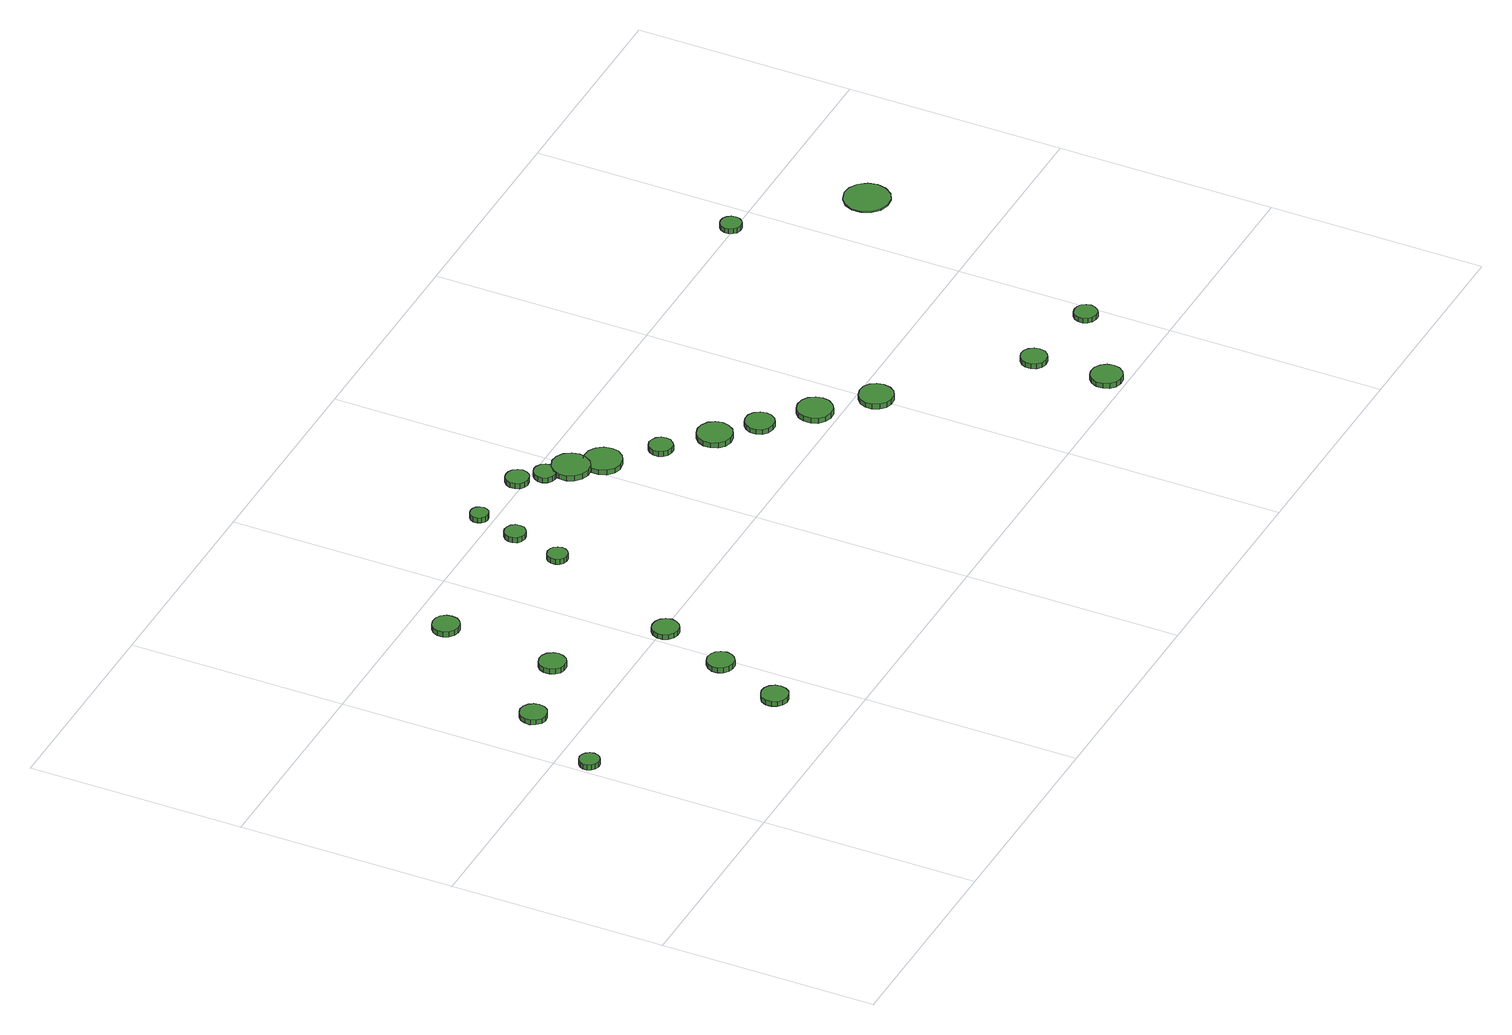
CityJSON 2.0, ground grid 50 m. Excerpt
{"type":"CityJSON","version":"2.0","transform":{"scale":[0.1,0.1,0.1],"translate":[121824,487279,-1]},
"CityObjects":{
"tree1":{"type":"SolitaryVegetationObject","attributes":{"function":"something"},"geometry":[{"type":"MultiSurface","lod":"1","boundaries":[[[0,1,2,3,4,5,6,7,8,9,10,11,12,13,14]],[[15,16,17,18,19,20,21,22,23,24,25,26,27,28,29]],[[0,29,28,1]],[[1,28,27,2]],[[2,27,26,3]],[[3,26,25,4]],[[4,25,24,5]],[[5,24,23,6]],[[6,23,22,7]],[[7,22,21,8]],[[8,21,20,9]],[[9,20,19,10]],[[10,19,18,11]],[[11,18,17,12]],[[12,17,16,13]],[[13,16,15,14]],[[14,15,29,0]]]}]},
"tree2":{"type":"SolitaryVegetationObject","attributes":{"function":"something"},"geometry":[{"type":"MultiSurface","lod":"1","boundaries":[[[30,31,32,33,34,35,36,37,38,39,40,41,42,43,44]],[[45,46,47,48,49,50,51,52,53,54,55,56,57,58,59]],[[30,59,58,31]],[[31,58,57,32]],[[32,57,56,33]],[[33,56,55,34]],[[34,55,54,35]],[[35,54,53,36]],[[36,53,52,37]],[[37,52,51,38]],[[38,51,50,39]],[[39,50,49,40]],[[40,49,48,41]],[[41,48,47,42]],[[42,47,46,43]],[[43,46,45,44]],[[44,45,59,30]]]}]},
"tree3":{"type":"SolitaryVegetationObject","attributes":{"function":"something"},"geometry":[{"type":"MultiSurface","lod":"1","boundaries":[[[60,61,62,63,64,65,66,67,68,69,70,71,72,73,74]],[[75,76,77,78,79,80,81,82,83,84,85,86,87,88,89]],[[60,89,88,61]],[[61,88,87,62]],[[62,87,86,63]],[[63,86,85,64]],[[64,85,84,65]],[[65,84,83,66]],[[66,83,82,67]],[[67,82,81,68]],[[68,81,80,69]],[[69,80,79,70]],[[70,79,78,71]],[[71,78,77,72]],[[72,77,76,73]],[[73,76,75,74]],[[74,75,89,60]]]}]},
"tree4":{"type":"SolitaryVegetationObject","attributes":{"function":"something"},"geometry":[{"type":"MultiSurface","lod":"1","boundaries":[[[90,91,92,93,94,95,96,97,98,99,100,101,102,103,104]],[[105,106,107,108,109,110,111,112,113,114,115,116,117,118,119]],[[90,119,118,91]],[[91,118,117,92]],[[92,117,116,93]],[[93,116,115,94]],[[94,115,114,95]],[[95,114,113,96]],[[96,113,112,97]],[[97,112,111,98]],[[98,111,110,99]],[[99,110,109,100]],[[100,109,108,101]],[[101,108,107,102]],[[102,107,106,103]],[[103,106,105,104]],[[104,105,119,90]]]}]},
"tree5":{"type":"SolitaryVegetationObject","attributes":{"function":"something"},"geometry":[{"type":"MultiSurface","lod":"1","boundaries":[[[120,121,122,123,124,125,126,127,128,129,130,131,132,133,134]],[[135,136,137,138,139,140,141,142,143,144,145,146,147,148,149]],[[120,149,148,121]],[[121,148,147,122]],[[122,147,146,123]],[[123,146,145,124]],[[124,145,144,125]],[[125,144,143,126]],[[126,143,142,127]],[[127,142,141,128]],[[128,141,140,129]],[[129,140,139,130]],[[130,139,138,131]],[[131,138,137,132]],[[132,137,136,133]],[[133,136,135,134]],[[134,135,149,120]]]}]},
"tree6":{"type":"SolitaryVegetationObject","attributes":{"function":"something"},"geometry":[{"type":"MultiSurface","lod":"1","boundaries":[[[150,151,152,153,154,155,156,157,158,159,160,161,162,163,164]],[[165,166,167,168,169,170,171,172,173,174,175,176,177,178,179]],[[150,179,178,151]],[[151,178,177,152]],[[152,177,176,153]],[[153,176,175,154]],[[154,175,174,155]],[[155,174,173,156]],[[156,173,172,157]],[[157,172,171,158]],[[158,171,170,159]],[[159,170,169,160]],[[160,169,168,161]],[[161,168,167,162]],[[162,167,166,163]],[[163,166,165,164]],[[164,165,179,150]]]}]},
"tree7":{"type":"SolitaryVegetationObject","attributes":{"function":"something"},"geometry":[{"type":"MultiSurface","lod":"1","boundaries":[[[180,181,182,183,184,185,186,187,188,189,190,191,192,193,194]],[[195,196,197,198,199,200,201,202,203,204,205,206,207,208,209]],[[180,209,208,181]],[[181,208,207,182]],[[182,207,206,183]],[[183,206,205,184]],[[184,205,204,185]],[[185,204,203,186]],[[186,203,202,187]],[[187,202,201,188]],[[188,201,200,189]],[[189,200,199,190]],[[190,199,198,191]],[[191,198,197,192]],[[192,197,196,193]],[[193,196,195,194]],[[194,195,209,180]]]}]},
"tree8":{"type":"SolitaryVegetationObject","attributes":{"function":"something"},"geometry":[{"type":"MultiSurface","lod":"1","boundaries":[[[210,211,212,213,214,215,216,217,218,219,220,221,222,223,224]],[[225,226,227,228,229,230,231,232,233,234,235,236,237,238,239]],[[210,239,238,211]],[[211,238,237,212]],[[212,237,236,213]],[[213,236,235,214]],[[214,235,234,215]],[[215,234,233,216]],[[216,233,232,217]],[[217,232,231,218]],[[218,231,230,219]],[[219,230,229,220]],[[220,229,228,221]],[[221,228,227,222]],[[222,227,226,223]],[[223,226,225,224]],[[224,225,239,210]]]}]},
"tree9":{"type":"SolitaryVegetationObject","attributes":{"function":"something"},"geometry":[{"type":"MultiSurface","lod":"1","boundaries":[[[240,241,242,243,244,245,246,247,248,249,250,251,252,253,254]],[[255,256,257,258,259,260,261,262,263,264,265,266,267,268,269]],[[240,269,268,241]],[[241,268,267,242]],[[242,267,266,243]],[[243,266,265,244]],[[244,265,264,245]],[[245,264,263,246]],[[246,263,262,247]],[[247,262,261,248]],[[248,261,260,249]],[[249,260,259,250]],[[250,259,258,251]],[[251,258,257,252]],[[252,257,256,253]],[[253,256,255,254]],[[254,255,269,240]]]}]},
"tree10":{"type":"SolitaryVegetationObject","attributes":{"function":"something"},"geometry":[{"type":"MultiSurface","lod":"1","boundaries":[[[270,271,272,273,274,275,276,277,278,279,280,281,282,283,284]],[[285,286,287,288,289,290,291,292,293,294,295,296,297,298,299]],[[270,299,298,271]],[[271,298,297,272]],[[272,297,296,273]],[[273,296,295,274]],[[274,295,294,275]],[[275,294,293,276]],[[276,293,292,277]],[[277,292,291,278]],[[278,291,290,279]],[[279,290,289,280]],[[280,289,288,281]],[[281,288,287,282]],[[282,287,286,283]],[[283,286,285,284]],[[284,285,299,270]]]}]},
"tree11":{"type":"SolitaryVegetationObject","attributes":{"function":"something"},"geometry":[{"type":"MultiSurface","lod":"1","boundaries":[[[300,301,302,303,304,305,306,307,308,309,310,311,312,313,314]],[[315,316,317,318,319,320,321,322,323,324,325,326,327,328,329]],[[300,329,328,301]],[[301,328,327,302]],[[302,327,326,303]],[[303,326,325,304]],[[304,325,324,305]],[[305,324,323,306]],[[306,323,322,307]],[[307,322,321,308]],[[308,321,320,309]],[[309,320,319,310]],[[310,319,318,311]],[[311,318,317,312]],[[312,317,316,313]],[[313,316,315,314]],[[314,315,329,300]]]}]},
"tree12":{"type":"SolitaryVegetationObject","attributes":{"function":"something"},"geometry":[{"type":"MultiSurface","lod":"1","boundaries":[[[330,331,332,333,334,335,336,337,338,339,340,341,342,343,344]],[[345,346,347,348,349,350,351,352,353,354,355,356,357,358,359]],[[330,359,358,331]],[[331,358,357,332]],[[332,357,356,333]],[[333,356,355,334]],[[334,355,354,335]],[[335,354,353,336]],[[336,353,352,337]],[[337,352,351,338]],[[338,351,350,339]],[[339,350,349,340]],[[340,349,348,341]],[[341,348,347,342]],[[342,347,346,343]],[[343,346,345,344]],[[344,345,359,330]]]}]},
"tree13":{"type":"SolitaryVegetationObject","attributes":{"function":"something"},"geometry":[{"type":"MultiSurface","lod":"1","boundaries":[[[360,361,362,363,364,365,366,367,368,369,370,371,372,373,374]],[[375,376,377,378,379,380,381,382,383,384,385,386,387,388,389]],[[360,389,388,361]],[[361,388,387,362]],[[362,387,386,363]],[[363,386,385,364]],[[364,385,384,365]],[[365,384,383,366]],[[366,383,382,367]],[[367,382,381,368]],[[368,381,380,369]],[[369,380,379,370]],[[370,379,378,371]],[[371,378,377,372]],[[372,377,376,373]],[[373,376,375,374]],[[374,375,389,360]]]}]},
"tree14":{"type":"SolitaryVegetationObject","attributes":{"function":"something"},"geometry":[{"type":"MultiSurface","lod":"1","boundaries":[[[390,391,392,393,394,395,396,397,398,399,400,401,402,403,404]],[[405,406,407,408,409,410,411,412,413,414,415,416,417,418,419]],[[390,419,418,391]],[[391,418,417,392]],[[392,417,416,393]],[[393,416,415,394]],[[394,415,414,395]],[[395,414,413,396]],[[396,413,412,397]],[[397,412,411,398]],[[398,411,410,399]],[[399,410,409,400]],[[400,409,408,401]],[[401,408,407,402]],[[402,407,406,403]],[[403,406,405,404]],[[404,405,419,390]]]}]},
"tree15":{"type":"SolitaryVegetationObject","attributes":{"function":"something"},"geometry":[{"type":"MultiSurface","lod":"1","boundaries":[[[420,421,422,423,424,425,426,427,428,429,430,431,432,433,434]],[[435,436,437,438,439,440,441,442,443,444,445,446,447,448,449]],[[420,449,448,421]],[[421,448,447,422]],[[422,447,446,423]],[[423,446,445,424]],[[424,445,444,425]],[[425,444,443,426]],[[426,443,442,427]],[[427,442,441,428]],[[428,441,440,429]],[[429,440,439,430]],[[430,439,438,431]],[[431,438,437,432]],[[432,437,436,433]],[[433,436,435,434]],[[434,435,449,420]]]}]},
"tree16":{"type":"SolitaryVegetationObject","attributes":{"function":"something"},"geometry":[{"type":"MultiSurface","lod":"1","boundaries":[[[450,451,452,453,454,455,456,457,458,459,460,461,462,463,464]],[[465,466,467,468,469,470,471,472,473,474,475,476,477,478,479]],[[450,479,478,451]],[[451,478,477,452]],[[452,477,476,453]],[[453,476,475,454]],[[454,475,474,455]],[[455,474,473,456]],[[456,473,472,457]],[[457,472,471,458]],[[458,471,470,459]],[[459,470,469,460]],[[460,469,468,461]],[[461,468,467,462]],[[462,467,466,463]],[[463,466,465,464]],[[464,465,479,450]]]}]},
"tree17":{"type":"SolitaryVegetationObject","attributes":{"function":"something"},"geometry":[{"type":"MultiSurface","lod":"1","boundaries":[[[480,481,482,483,484,485,486,487,488,489,490,491,492,493,494]],[[495,496,497,498,499,500,501,502,503,504,505,506,507,508,509]],[[480,509,508,481]],[[481,508,507,482]],[[482,507,506,483]],[[483,506,505,484]],[[484,505,504,485]],[[485,504,503,486]],[[486,503,502,487]],[[487,502,501,488]],[[488,501,500,489]],[[489,500,499,490]],[[490,499,498,491]],[[491,498,497,492]],[[492,497,496,493]],[[493,496,495,494]],[[494,495,509,480]]]}]},
"tree18":{"type":"SolitaryVegetationObject","attributes":{"function":"something"},"geometry":[{"type":"MultiSurface","lod":"1","boundaries":[[[510,511,512,513,514,515,516,517,518,519,520,521,522,523,524]],[[525,526,527,528,529,530,531,532,533,534,535,536,537,538,539]],[[510,539,538,511]],[[511,538,537,512]],[[512,537,536,513]],[[513,536,535,514]],[[514,535,534,515]],[[515,534,533,516]],[[516,533,532,517]],[[517,532,531,518]],[[518,531,530,519]],[[519,530,529,520]],[[520,529,528,521]],[[521,528,527,522]],[[522,527,526,523]],[[523,526,525,524]],[[524,525,539,510]]]}]},
"tree19":{"type":"SolitaryVegetationObject","attributes":{"function":"something"},"geometry":[{"type":"MultiSurface","lod":"1","boundaries":[[[540,541,542,543,544,545,546,547,548,549,550,551,552,553,554]],[[555,556,557,558,559,560,561,562,563,564,565,566,567,568,569]],[[540,569,568,541]],[[541,568,567,542]],[[542,567,566,543]],[[543,566,565,544]],[[544,565,564,545]],[[545,564,563,546]],[[546,563,562,547]],[[547,562,561,548]],[[548,561,560,549]],[[549,560,559,550]],[[550,559,558,551]],[[551,558,557,552]],[[552,557,556,553]],[[553,556,555,554]],[[554,555,569,540]]]}]},
"tree20":{"type":"SolitaryVegetationObject","attributes":{"function":"something"},"geometry":[{"type":"MultiSurface","lod":"1","boundaries":[[[570,571,572,573,574,575,576,577,578,579,580,581,582,583,584]],[[585,586,587,588,589,590,591,592,593,594,595,596,597,598,599]],[[570,599,598,571]],[[571,598,597,572]],[[572,597,596,573]],[[573,596,595,574]],[[574,595,594,575]],[[575,594,593,576]],[[576,593,592,577]],[[577,592,591,578]],[[578,591,590,579]],[[579,590,589,580]],[[580,589,588,581]],[[581,588,587,582]],[[582,587,586,583]],[[583,586,585,584]],[[584,585,599,570]]]}]},
"tree21":{"type":"SolitaryVegetationObject","attributes":{"function":"something"},"geometry":[{"type":"MultiSurface","lod":"1","boundaries":[[[600,601,602,603,604,605,606,607,608,609,610,611,612,613,614]],[[615,616,617,618,619,620,621,622,623,624,625,626,627,628,629]],[[600,629,628,601]],[[601,628,627,602]],[[602,627,626,603]],[[603,626,625,604]],[[604,625,624,605]],[[605,624,623,606]],[[606,623,622,607]],[[607,622,621,608]],[[608,621,620,609]],[[609,620,619,610]],[[610,619,618,611]],[[611,618,617,612]],[[612,617,616,613]],[[613,616,615,614]],[[614,615,629,600]]]}]},
"tree22":{"type":"SolitaryVegetationObject","attributes":{"function":"something"},"geometry":[{"type":"MultiSurface","lod":"1","boundaries":[[[630,631,632,633,634,635,636,637,638,639,640,641,642,643,644]],[[645,646,647,648,649,650,651,652,653,654,655,656,657,658,659]],[[630,659,658,631]],[[631,658,657,632]],[[632,657,656,633]],[[633,656,655,634]],[[634,655,654,635]],[[635,654,653,636]],[[636,653,652,637]],[[637,652,651,638]],[[638,651,650,639]],[[639,650,649,640]],[[640,649,648,641]],[[641,648,647,642]],[[642,647,646,643]],[[643,646,645,644]],[[644,645,659,630]]]}]},
"tree23":{"type":"SolitaryVegetationObject","attributes":{"function":"something"},"geometry":[{"type":"MultiSurface","lod":"1","boundaries":[[[660,661,662,663,664,665,666,667,668,669,670,671,672,673,674]],[[675,676,677,678,679,680,681,682,683,684,685,686,687,688,689]],[[660,689,688,661]],[[661,688,687,662]],[[662,687,686,663]],[[663,686,685,664]],[[664,685,684,665]],[[665,684,683,666]],[[666,683,682,667]],[[667,682,681,668]],[[668,681,680,669]],[[669,680,679,670]],[[670,679,678,671]],[[671,678,677,672]],[[672,677,676,673]],[[673,676,675,674]],[[674,675,689,660]]]}]},
"tree24":{"type":"SolitaryVegetationObject","attributes":{"function":"something"},"geometry":[{"type":"MultiSurface","lod":"1","boundaries":[[[690,691,692,693,694,695,696,697,698,699,700,701,702,703,704]],[[705,706,707,708,709,710,711,712,713,714,715,716,717,718,719]],[[690,719,718,691]],[[691,718,717,692]],[[692,717,716,693]],[[693,716,715,694]],[[694,715,714,695]],[[695,714,713,696]],[[696,713,712,697]],[[697,712,711,698]],[[698,711,710,699]],[[699,710,709,700]],[[700,709,708,701]],[[701,708,707,702]],[[702,707,706,703]],[[703,706,705,704]],[[704,705,719,690]]]}]}
},
"vertices":[
[48,426,29],[46,435,29],[40,443,29],[32,448,29],[23,449,29],[13,446,29],[6,439,29],[2,431,29],[2,421,29],[6,412,29],[13,406,29],[23,403,29],[32,404,29],[40,409,29],[46,416,29],[46,416,16],[40,409,16],[32,404,16],[23,403,16],[13,406,16],[6,412,16],[2,421,16],[2,431,16],[6,439,16],[13,446,16],[23,449,16],[32,448,16],[40,443,16],[46,435,16],[48,426,16],
[157,608,30],[154,620,30],[147,630,30],[136,637,30],[123,638,30],[111,634,30],[102,626,30],[96,614,30],[96,601,30],[102,590,30],[111,581,30],[123,577,30],[136,579,30],[147,585,30],[154,595,30],[154,595,18],[147,585,18],[136,579,18],[123,577,18],[111,581,18],[102,590,18],[96,601,18],[96,614,18],[102,626,18],[111,634,18],[123,638,18],[136,637,18],[147,630,18],[154,620,18],[157,608,18],
[443,173,29],[440,185,29],[433,196,29],[422,202,29],[409,203,29],[397,199,29],[387,191,29],[382,179,29],[382,166,29],[387,155,29],[397,146,29],[409,142,29],[422,144,29],[433,150,29],[440,160,29],[440,160,17],[433,150,17],[422,144,17],[409,142,17],[397,146,17],[387,155,17],[382,166,17],[382,179,17],[387,191,17],[397,199,17],[409,203,17],[422,202,17],[433,196,17],[440,185,17],[443,173,17],
[343,652,30],[340,664,30],[333,675,30],[322,681,30],[309,682,30],[297,678,30],[288,670,30],[283,658,30],[283,646,30],[288,634,30],[297,625,30],[309,622,30],[322,623,30],[333,629,30],[340,640,30],[340,640,17],[333,629,17],[322,623,17],[309,622,17],[297,625,17],[288,634,17],[283,646,17],[283,658,17],[288,670,17],[297,678,17],[309,682,17],[322,681,17],[333,675,17],[340,664,17],[343,652,17],
[502,329,31],[499,342,31],[492,352,31],[481,358,31],[468,360,31],[456,356,31],[446,347,31],[441,336,31],[441,323,31],[446,311,31],[456,303,31],[468,299,31],[481,300,31],[492,307,31],[499,317,31],[499,317,18],[492,307,18],[481,300,18],[468,299,18],[456,303,18],[446,311,18],[441,323,18],[441,336,18],[446,347,18],[456,356,18],[468,360,18],[481,358,18],[492,352,18],[499,342,18],[502,329,18],
[366,916,31],[364,928,31],[356,939,31],[345,945,31],[332,946,31],[320,942,31],[310,934,31],[305,922,31],[305,909,31],[310,897,31],[320,889,31],[332,885,31],[345,886,31],[356,893,31],[364,903,31],[364,903,18],[356,893,18],[345,886,18],[332,885,18],[320,889,18],[310,897,18],[305,909,18],[305,922,18],[310,934,18],[320,942,18],[332,946,18],[345,945,18],[356,939,18],[364,928,18],[366,916,18],
[561,488,30],[558,501,30],[550,511,30],[539,517,30],[527,518,30],[515,515,30],[505,506,30],[500,494,30],[500,482,30],[505,470,30],[515,462,30],[527,458,30],[539,459,30],[550,465,30],[558,476,30],[558,476,18],[550,465,18],[539,459,18],[527,458,18],[515,462,18],[505,470,18],[500,482,18],[500,494,18],[505,506,18],[515,515,18],[527,518,18],[539,517,18],[550,511,18],[558,501,18],[561,488,18],
[696,813,30],[694,823,30],[688,831,30],[680,835,30],[670,836,30],[661,833,30],[654,827,30],[650,818,30],[650,808,30],[654,799,30],[661,793,30],[670,790,30],[680,791,30],[688,796,30],[694,804,30],[694,804,17],[688,796,17],[680,791,17],[670,790,17],[661,793,17],[654,799,17],[650,808,17],[650,818,17],[654,827,17],[661,833,17],[670,836,17],[680,835,17],[688,831,17],[694,823,17],[696,813,17],
[730,930,30],[728,940,30],[722,948,30],[713,953,30],[703,954,30],[694,951,30],[686,944,30],[682,935,30],[682,925,30],[686,915,30],[694,909,30],[703,906,30],[713,907,30],[722,912,30],[728,920,30],[728,920,17],[722,912,17],[713,907,17],[703,906,17],[694,909,17],[686,915,17],[682,925,17],[682,935,17],[686,944,17],[694,951,17],[703,954,17],[713,953,17],[722,948,17],[728,940,17],[730,930,17],
[753,1027,32],[751,1036,32],[746,1043,32],[739,1047,32],[730,1048,32],[722,1045,32],[716,1040,32],[712,1032,32],[712,1023,32],[716,1015,32],[722,1009,32],[730,1007,32],[739,1008,32],[746,1012,32],[751,1019,32],[751,1019,19],[746,1012,19],[739,1008,19],[730,1007,19],[722,1009,19],[716,1015,19],[712,1023,19],[712,1032,19],[716,1040,19],[722,1045,19],[730,1048,19],[739,1047,19],[746,1043,19],[751,1036,19],[753,1027,19],
[914,1012,31],[911,1023,31],[905,1032,31],[895,1037,31],[884,1038,31],[874,1035,31],[865,1028,31],[861,1017,31],[861,1006,31],[865,996,31],[874,989,31],[884,986,31],[895,987,31],[905,992,31],[911,1001,31],[911,1001,18],[905,992,18],[895,987,18],[884,986,18],[874,989,18],[865,996,18],[861,1006,18],[861,1017,18],[865,1028,18],[874,1035,18],[884,1038,18],[895,1037,18],[905,1032,18],[911,1023,18],[914,1012,18],
[962,969,27],[960,980,27],[954,988,27],[944,994,27],[934,995,27],[924,992,27],[916,984,27],[911,975,27],[911,964,27],[916,954,27],[924,947,27],[934,944,27],[944,945,27],[954,950,27],[960,959,27],[960,959,14],[954,950,14],[944,945,14],[934,944,14],[924,947,14],[916,954,14],[911,964,14],[911,975,14],[916,984,14],[924,992,14],[934,995,14],[944,994,14],[954,988,14],[960,980,14],[962,969,14],
[1022,929,29],[1018,946,29],[1008,961,29],[992,970,29],[975,972,29],[958,966,29],[944,954,29],[937,938,29],[937,920,29],[944,904,29],[958,892,29],[975,886,29],[992,888,29],[1008,897,29],[1018,912,29],[1018,912,16],[1008,897,16],[992,888,16],[975,886,16],[958,892,16],[944,904,16],[937,920,16],[937,938,16],[944,954,16],[958,966,16],[975,972,16],[992,970,16],[1008,961,16],[1018,946,16],[1022,929,16],
[1073,877,27],[1070,895,27],[1059,909,27],[1044,918,27],[1026,920,27],[1009,915,27],[996,903,27],[989,886,27],[989,869,27],[996,852,27],[1009,840,27],[1026,835,27],[1044,837,27],[1059,846,27],[1070,860,27],[1070,860,15],[1059,846,15],[1044,837,15],[1026,835,15],[1009,840,15],[996,852,15],[989,869,15],[989,886,15],[996,903,15],[1009,915,15],[1026,920,15],[1044,918,15],[1059,909,15],[1070,895,15],[1073,877,15],
[1158,789,27],[1156,800,27],[1149,809,27],[1140,814,27],[1129,816,27],[1118,812,27],[1110,805,27],[1105,794,27],[1105,783,27],[1110,773,27],[1118,766,27],[1129,762,27],[1140,763,27],[1149,769,27],[1156,778,27],[1156,778,14],[1149,769,14],[1140,763,14],[1129,762,14],[1118,766,14],[1110,773,14],[1105,783,14],[1105,794,14],[1110,805,14],[1118,812,14],[1129,816,14],[1140,814,14],[1149,809,14],[1156,800,14],[1158,789,14],
[1260,704,28],[1256,720,28],[1247,733,28],[1232,741,28],[1216,743,28],[1200,738,28],[1188,727,28],[1181,712,28],[1181,696,28],[1188,680,28],[1200,669,28],[1216,664,28],[1232,666,28],[1247,674,28],[1256,688,28],[1256,688,15],[1247,674,15],[1232,666,15],[1216,664,15],[1200,669,15],[1188,680,15],[1181,696,15],[1181,712,15],[1188,727,15],[1200,738,15],[1216,743,15],[1232,741,15],[1247,733,15],[1256,720,15],[1260,704,15],
[1335,636,26],[1332,650,26],[1324,661,26],[1312,668,26],[1298,669,26],[1285,665,26],[1275,656,26],[1270,643,26],[1270,630,26],[1275,617,26],[1285,608,26],[1298,604,26],[1312,605,26],[1324,612,26],[1332,623,26],[1332,623,14],[1324,612,14],[1312,605,14],[1298,604,14],[1285,608,14],[1275,617,14],[1270,630,14],[1270,643,14],[1275,656,14],[1285,665,14],[1298,669,14],[1312,668,14],[1324,661,14],[1332,650,14],[1335,636,14],
[1435,550,27],[1432,566,27],[1422,580,27],[1408,588,27],[1391,590,27],[1375,585,27],[1363,573,27],[1357,558,27],[1357,542,27],[1363,527,27],[1375,516,27],[1391,511,27],[1408,512,27],[1422,521,27],[1432,534,27],[1432,534,14],[1422,521,14],[1408,512,14],[1391,511,14],[1375,516,14],[1363,527,14],[1357,542,14],[1357,558,14],[1363,573,14],[1375,585,14],[1391,590,14],[1408,588,14],[1422,580,14],[1432,566,14],[1435,550,14],
[1537,455,26],[1534,471,26],[1525,484,26],[1511,492,26],[1495,493,26],[1480,488,26],[1468,478,26],[1461,463,26],[1461,447,26],[1468,432,26],[1480,421,26],[1495,417,26],[1511,418,26],[1525,426,26],[1534,439,26],[1534,439,13],[1525,426,13],[1511,418,13],[1495,417,13],[1480,421,13],[1468,432,13],[1461,447,13],[1461,463,13],[1468,478,13],[1480,488,13],[1495,493,13],[1511,492,13],[1525,484,13],[1534,471,13],[1537,455,13],
[1814,42,26],[1811,57,26],[1802,69,26],[1789,77,26],[1774,78,26],[1760,74,26],[1749,64,26],[1743,50,26],[1743,35,26],[1749,21,26],[1760,11,26],[1774,7,26],[1789,8,26],[1802,16,26],[1811,28,26],[1811,28,14],[1802,16,14],[1789,8,14],[1774,7,14],[1760,11,14],[1749,21,14],[1743,35,14],[1743,50,14],[1749,64,14],[1760,74,14],[1774,78,14],[1789,77,14],[1802,69,14],[1811,57,14],[1814,42,14],
[1798,211,27],[1796,223,27],[1788,233,27],[1778,239,27],[1765,240,27],[1753,236,27],[1744,228,27],[1739,217,27],[1739,204,27],[1744,193,27],[1753,185,27],[1765,181,27],[1778,182,27],[1788,188,27],[1796,198,27],[1796,198,15],[1788,188,15],[1778,182,15],[1765,181,15],[1753,185,15],[1744,193,15],[1739,204,15],[1739,217,15],[1744,228,15],[1753,236,15],[1765,240,15],[1778,239,15],[1788,233,15],[1796,223,15],[1798,211,15],
[1988,180,29],[1985,191,29],[1979,200,29],[1970,205,29],[1959,206,29],[1948,203,29],[1940,196,29],[1936,186,29],[1936,175,29],[1940,165,29],[1948,158,29],[1959,154,29],[1970,155,29],[1979,161,29],[1985,170,29],[1985,170,17],[1979,161,17],[1970,155,17],[1959,154,17],[1948,158,17],[1940,165,17],[1936,175,17],[1936,186,17],[1940,196,17],[1948,203,17],[1959,206,17],[1970,205,17],[1979,200,17],[1985,191,17],[1988,180,17],
[1948,1004,30],[1946,1014,30],[1940,1022,30],[1932,1027,30],[1922,1028,30],[1912,1025,30],[1905,1018,30],[1901,1009,30],[1901,999,30],[1905,990,30],[1912,983,30],[1922,980,30],[1932,981,30],[1940,986,30],[1946,994,30],[1946,994,18],[1940,986,18],[1932,981,18],[1922,980,18],[1912,983,18],[1905,990,18],[1901,999,18],[1901,1009,18],[1905,1018,18],[1912,1025,18],[1922,1028,18],[1932,1027,18],[1940,1022,18],[1946,1014,18],[1948,1004,18],
[2209,793,12],[2204,814,12],[2191,832,12],[2172,843,12],[2151,845,12],[2130,838,12],[2114,824,12],[2105,804,12],[2105,782,12],[2114,762,12],[2130,748,12],[2151,741,12],[2172,743,12],[2191,754,12],[2204,772,12],[2204,772,9],[2191,754,9],[2172,743,9],[2151,741,9],[2130,748,9],[2114,762,9],[2105,782,9],[2105,804,9],[2114,824,9],[2130,838,9],[2151,845,9],[2172,843,9],[2191,832,9],[2204,814,9],[2209,793,9]
]}
